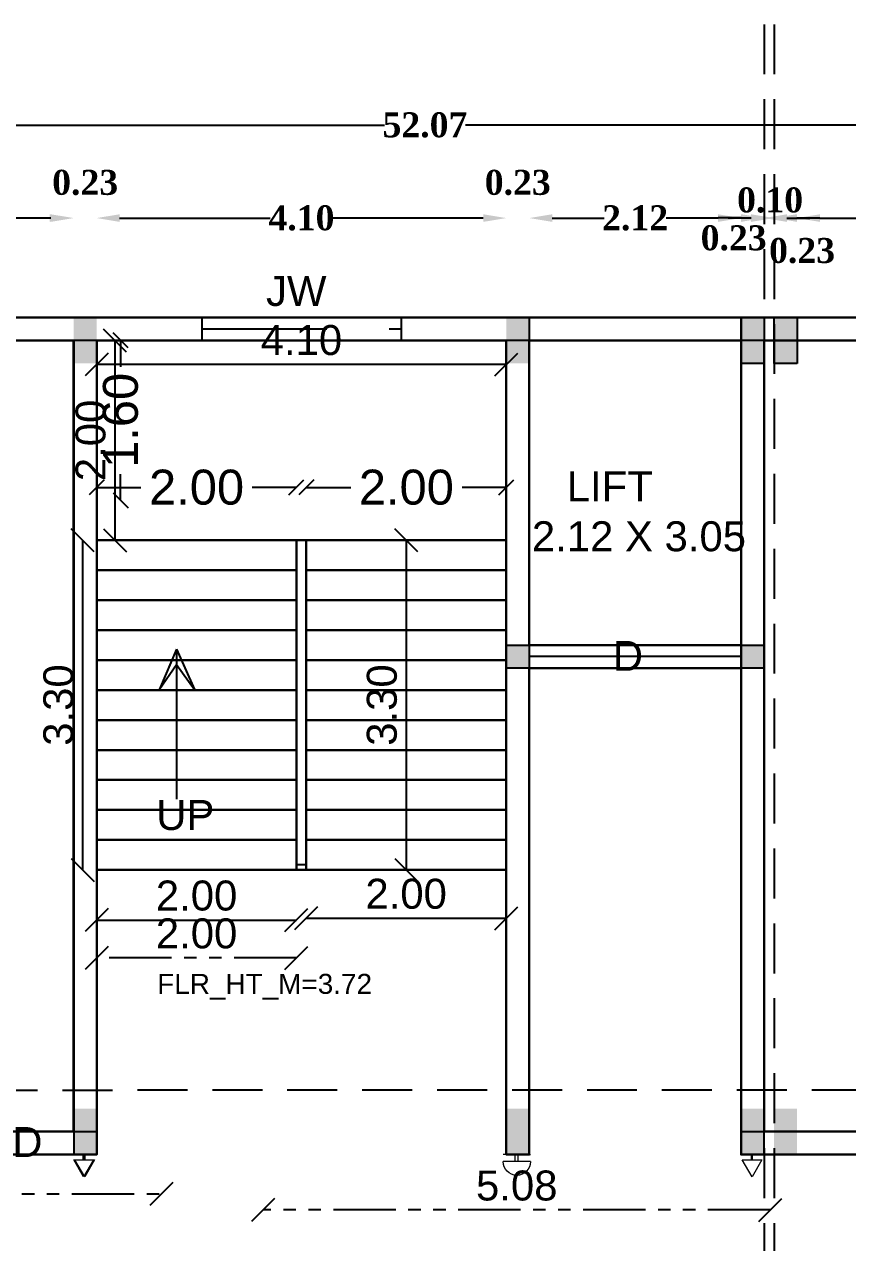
# Model space of a CAD drawing. Header units: metres. Extents: x 0 to 298, y 0 to 162.
# Drawn here: x 195.37 to 203.61, y 21.2 to 33.39 of the extents above; entities that cross this region are included whole.
import ezdxf

# ---------------------------------------------------------------- set-up
doc = ezdxf.new("R2010")
doc.units = ezdxf.units.M
doc.header["$MEASUREMENT"] = 0
doc.linetypes.add('DASHED', pattern=[0.75, 0.5, -0.25])
doc.linetypes.add('PHANTOM2', pattern=[1.25, 0.625, -0.125, 0.125, -0.125, 0.125, -0.125])
for name, color, linetype, lineweight in [('BLK_1_FLR_2_BLT_UP_AREA', 4, 'Continuous', 30), ('BLK_1_FLR_2_EXIT_WIDTH_STAIR', 4, 'Continuous', 30), ('BLK_1_FLR_2_LIFT_1', 4, 'Continuous', 30), ('BLK_1_FLR_2_REGULAR_ROOM_2', 4, 'Continuous', 30), ('BLK_1_FLR_2_REGULAR_ROOM_3', 4, 'Continuous', 30), ('BLK_1_FLR_2_STAIR_1', 4, 'Continuous', 30), ('BLK_1_FLR_2_STAIR_1_FLIGHT_1', 4, 'Continuous', 30), ('BLK_1_FLR_2_STAIR_1_FLIGHT_2', 4, 'Continuous', 30), ('BLK_1_FLR_2_STAIR_1_LANDING_1', 4, 'Continuous', 30), ('BLK_1_LVL_2_BLDG_FOOT_PRINT', 4, 'Continuous', 30)]:
    doc.layers.add(name, color=color, linetype=linetype, lineweight=lineweight)
doc.layers.add('BLK_1_FLR_2_CARPET_AREA', color=10, linetype='Continuous')
doc.layers.add('DIST_EXIT', color=7, linetype='Continuous')
doc.styles.add('arial', font='arial.ttf')
doc.styles.get("Standard").update_dxf_attribs({"font": 'arial.ttf', "height": 0.35})
doc.styles.add('working', font='timesbd.ttf', dxfattribs={"height": 0.25})
doc.dimstyles.new('CIVIL Mt.', dxfattribs={"dimscale": 0, "dimtxt": 0.23, "dimasz": 0.15, "dimexe": 0.18, "dimexo": 0.0625, "dimgap": 0.1, "dimtad": 0, "dimzin": 0, "dimdsep": 46, "dimtxsty": 'Standard', "dimblk": 'OBLIQUE', "dimcen": 0.09, "dimse1": 1, "dimse2": 1, "dimclrd": 253, "dimclrt": 4, "dimadec": 0, "dimazin": 0, "dimtfac": 1, "dimtofl": 0, "dimtmove": 1, "dimatfit": 1, "dimfxl": 0, "dimfrac": 2, "dimtolj": 1, "dimtzin": 0, "dimarcsym": 0})
doc.dimstyles.new('new model', dxfattribs={"dimtxt": 0.25, "dimasz": 0.23, "dimexe": 0.1, "dimexo": 0.1, "dimgap": 0, "dimtad": 0, "dimtoh": 1, "dimzin": 1, "dimdsep": 46, "dimtxsty": 'working', "dimcen": 0.09, "dimse1": 1, "dimse2": 1, "dimclrd": 8, "dimclre": 8, "dimclrt": 3, "dimadec": 1, "dimazin": 0, "dimtfac": 1, "dimtofl": 0, "dimtmove": 0, "dimatfit": 3, "dimfxl": 0, "dimtolj": 1, "dimtzin": 0, "dimlwd": -1, "dimlwe": -1, "dimarcsym": 0})
doc.dimstyles.new('OPEN SPACE', dxfattribs={"dimtxt": 0.3, "dimasz": 0.23, "dimexe": 0.1875, "dimexo": 0.0625, "dimgap": 0.09, "dimtad": 3, "dimzin": 0, "dimdsep": 46, "dimtxsty": 'arial', "dimblk": 'OBLIQUE', "dimcen": 0.09, "dimse1": 1, "dimse2": 1, "dimclrd": 6, "dimclre": 6, "dimclrt": 7, "dimadec": 0, "dimazin": 0, "dimtfac": 0.5, "dimtix": 1, "dimtmove": 0, "dimatfit": 3, "dimfxl": 0, "dimtolj": 1, "dimtzin": 0, "dimarcsym": 0})

# ---------------------------------------------------------------- blocks, each defined once
blk = doc.blocks.new('FR')
at = {"color": 6, "lineweight": 20}
for p, q in [((780.283, 324.837), (780.148, 324.837)), ((780.283, 324.76), (780.283, 324.837)), ((780.297, 324.76), (780.297, 324.837)), ((780.297, 324.837), (780.432, 324.837))]:
    blk.add_line(p, q, dxfattribs=at)
blk.add_lwpolyline([(780.29, 324.515), (780.432, 324.76), (780.148, 324.76)], close=True, dxfattribs=at)
blk = doc.blocks.new('*D190')
at = {"color": 8}
for p, q in [((188.758, 31.452), (191.879, 31.452)), ((195.618, 31.452), (192.496, 31.452))]:
    blk.add_line(p, q, dxfattribs=at)
at = {"color": 8, "lineweight": 35}
for points in [[(188.758, 31.49), (188.758, 31.414), (188.528, 31.452)], [(195.618, 31.49), (195.618, 31.414), (195.848, 31.452)]]:
    blk.add_solid(points, dxfattribs=at)
at = {"layer": 'Defpoints', "color": 0, "lineweight": 35}
for p in [(195.848, 31.452), (188.528, 30.457), (195.848, 30.227)]:
    blk.add_point(p, dxfattribs=at)
at = {"color": 3, "insert": (192.188, 31.452), "char_height": 0.25, "attachment_point": 5, "style": 'working'}
blk.add_mtext('\\A1;7.32', dxfattribs=at)
blk = doc.blocks.new('*D191')
at = {"color": 8}
for p, q in [((202.309, 31.452), (202.079, 31.452)), ((202.999, 31.452), (203.229, 31.452))]:
    blk.add_line(p, q, dxfattribs=at)
at = {"color": 8, "lineweight": 35}
for points in [[(202.309, 31.49), (202.309, 31.414), (202.539, 31.452)], [(202.999, 31.49), (202.999, 31.414), (202.769, 31.452)]]:
    blk.add_solid(points, dxfattribs=at)
at = {"layer": 'Defpoints', "color": 0, "lineweight": 35}
for p in [(202.769, 31.452), (202.769, 30.457), (202.539, 30.227)]:
    blk.add_point(p, dxfattribs=at)
at = {"color": 3, "insert": (202.465, 31.252), "char_height": 0.25, "attachment_point": 5, "style": 'working'}
blk.add_mtext('\\A1;0.23', dxfattribs=at)
blk = doc.blocks.new('*D192')
at = {"color": 8}
for p, q in [((203.329, 31.452), (206.286, 31.452)), ((209.859, 31.452), (206.903, 31.452))]:
    blk.add_line(p, q, dxfattribs=at)
at = {"color": 8, "lineweight": 35}
for points in [[(203.329, 31.49), (203.329, 31.414), (203.099, 31.452)], [(209.859, 31.49), (209.859, 31.414), (210.089, 31.452)]]:
    blk.add_solid(points, dxfattribs=at)
at = {"layer": 'Defpoints', "color": 0, "lineweight": 35}
for p in [(210.089, 31.452), (203.099, 30.457), (210.089, 30.227)]:
    blk.add_point(p, dxfattribs=at)
at = {"color": 3, "insert": (206.594, 31.452), "char_height": 0.25, "attachment_point": 5, "style": 'working'}
blk.add_mtext('\\A1;7.32', dxfattribs=at)
blk = doc.blocks.new('*D193')
at = {"color": 8}
for p, q in [((202.639, 31.452), (202.409, 31.452)), ((203.329, 31.452), (203.559, 31.452))]:
    blk.add_line(p, q, dxfattribs=at)
at = {"color": 8, "lineweight": 35}
for points in [[(202.639, 31.49), (202.639, 31.414), (202.869, 31.452)], [(203.329, 31.49), (203.329, 31.414), (203.099, 31.452)]]:
    blk.add_solid(points, dxfattribs=at)
at = {"layer": 'Defpoints', "color": 0, "lineweight": 35}
for p in [(203.099, 31.452), (203.099, 30.457), (202.869, 30.227)]:
    blk.add_point(p, dxfattribs=at)
at = {"color": 3, "insert": (203.15, 31.125), "char_height": 0.25, "attachment_point": 5, "style": 'working'}
blk.add_mtext('\\A1;0.23', dxfattribs=at)
blk = doc.blocks.new('FIR ALARAM')
at = {"color": 6, "lineweight": 20}
for p, q in [((780.29, 324.308), (780.117, 324.308)), ((780.29, 324.208), (780.29, 324.308)), ((780.331, 324.208), (780.331, 324.308)), ((780.331, 324.308), (780.504, 324.308)), ((780.117, 324.208), (780.504, 324.208))]:
    blk.add_line(p, q, dxfattribs=at)
blk.add_arc((780.31, 324.208), 0.194, 180, 0, dxfattribs=at)
blk = doc.blocks.new('*D194')
at = {"color": 8}
for p, q in [((199.959, 31.452), (199.729, 31.452)), ((200.649, 31.452), (200.879, 31.452))]:
    blk.add_line(p, q, dxfattribs=at)
at = {"color": 8, "lineweight": 35}
for points in [[(199.959, 31.49), (199.959, 31.414), (200.189, 31.452)], [(200.649, 31.49), (200.649, 31.414), (200.419, 31.452)]]:
    blk.add_solid(points, dxfattribs=at)
at = {"layer": 'Defpoints', "color": 0, "lineweight": 35}
for p in [(200.419, 31.452), (200.189, 30.457), (200.419, 30.457)]:
    blk.add_point(p, dxfattribs=at)
at = {"color": 3, "insert": (200.304, 31.807), "char_height": 0.25, "attachment_point": 5, "style": 'working'}
blk.add_mtext('\\A1;0.23', dxfattribs=at)
blk = doc.blocks.new('*D299')
at = {"color": 8}
for p, q in [((200.649, 31.452), (201.169, 31.452)), ((202.309, 31.452), (201.79, 31.452))]:
    blk.add_line(p, q, dxfattribs=at)
at = {"color": 8, "lineweight": 35}
for points in [[(200.649, 31.49), (200.649, 31.414), (200.419, 31.452)], [(202.309, 31.49), (202.309, 31.414), (202.539, 31.452)]]:
    blk.add_solid(points, dxfattribs=at)
at = {"layer": 'Defpoints', "color": 0, "lineweight": 35}
for p in [(202.539, 31.452), (200.419, 30.457), (202.539, 30.457)]:
    blk.add_point(p, dxfattribs=at)
at = {"color": 3, "insert": (201.479, 31.452), "char_height": 0.25, "attachment_point": 5, "style": 'working'}
blk.add_mtext('\\A1;2.12', dxfattribs=at)
blk = doc.blocks.new('*D307')
at = {"color": 8}
for p, q in [((173.571, 32.383), (198.969, 32.383)), ((225.178, 32.383), (199.78, 32.383))]:
    blk.add_line(p, q, dxfattribs=at)
at = {"color": 8, "lineweight": 35}
for points in [[(173.571, 32.421), (173.571, 32.344), (173.341, 32.383)], [(225.178, 32.421), (225.178, 32.344), (225.408, 32.383)]]:
    blk.add_solid(points, dxfattribs=at)
at = {"layer": 'Defpoints', "color": 0, "lineweight": 35}
for p in [(173.341, 32.383), (173.341, 30.457), (225.408, 30.457)]:
    blk.add_point(p, dxfattribs=at)
at = {"color": 3, "insert": (199.375, 32.383), "char_height": 0.25, "attachment_point": 5, "style": 'working'}
blk.add_mtext('\\A1;52.07', dxfattribs=at)
blk = doc.blocks.new('*D308')
at = {"color": 8}
for p, q in [((202.539, 31.453), (202.309, 31.453)), ((203.099, 31.453), (203.329, 31.453))]:
    blk.add_line(p, q, dxfattribs=at)
at = {"color": 8, "lineweight": 35}
for points in [[(202.539, 31.491), (202.539, 31.414), (202.769, 31.453)], [(203.099, 31.491), (203.099, 31.414), (202.869, 31.453)]]:
    blk.add_solid(points, dxfattribs=at)
at = {"layer": 'Defpoints', "color": 0, "lineweight": 35}
for p in [(202.869, 31.453), (202.769, 30.457), (202.869, 30.457)]:
    blk.add_point(p, dxfattribs=at)
at = {"color": 3, "insert": (202.83, 31.631), "char_height": 0.25, "attachment_point": 5, "style": 'working'}
blk.add_mtext('\\A1;0.10', dxfattribs=at)
blk = doc.blocks.new('_Oblique')
at = {"color": 0, "linetype": 'ByBlock', "lineweight": -2}
blk.add_line((-0.5, -0.5), (0.5, 0.5), dxfattribs=at)
blk = doc.blocks.new('*D202')
at = {"color": 253, "lineweight": -2, "ltscale": 0.25}
for p, q in [((196.329, 30.227), (196.329, 29.964)), ((196.329, 28.627), (196.329, 28.889))]:
    blk.add_line(p, q, dxfattribs=at)
at = {"layer": 'Defpoints', "color": 0, "lineweight": 35, "ltscale": 0.25}
for p in [(196.329, 30.227), (196.398, 30.227), (196.398, 28.627)]:
    blk.add_point(p, dxfattribs=at)
at = {"color": 253, "lineweight": -2, "ltscale": 0.25, "xscale": 0.15, "yscale": 0.15, "zscale": 0.15}
for p, rotation in [((196.329, 30.227), 90), ((196.329, 28.627), 270)]:
    blk.add_blockref('_Oblique', p, dxfattribs=dict(at, rotation=rotation))
at = {"color": 4, "ltscale": 0.25, "insert": (196.329, 29.427), "char_height": 0.35, "attachment_point": 5, "rotation": 90}
blk.add_mtext('\\A1;1.60', dxfattribs=at)
blk = doc.blocks.new('*D203')
at = {"color": 253, "lineweight": -2, "ltscale": 0.25}
for p, q in [((198.189, 28.756), (198.632, 28.756)), ((200.189, 28.756), (199.746, 28.756))]:
    blk.add_line(p, q, dxfattribs=at)
at = {"layer": 'Defpoints', "color": 0, "lineweight": 35, "ltscale": 0.25}
for p in [(200.189, 28.756), (198.189, 28.627), (200.189, 28.627)]:
    blk.add_point(p, dxfattribs=at)
at = {"color": 253, "lineweight": -2, "ltscale": 0.25, "xscale": 0.15, "yscale": 0.15, "zscale": 0.15, "rotation": 180}
blk.add_blockref('_Oblique', (198.189, 28.756), dxfattribs=at)
at = {"color": 253, "lineweight": -2, "ltscale": 0.25, "xscale": 0.15, "yscale": 0.15, "zscale": 0.15}
blk.add_blockref('_Oblique', (200.189, 28.756), dxfattribs=at)
at = {"color": 4, "ltscale": 0.25, "insert": (199.189, 28.756), "char_height": 0.35, "attachment_point": 5}
blk.add_mtext('\\A1;2.00', dxfattribs=at)
blk = doc.blocks.new('*D204')
at = {"color": 253, "lineweight": -2, "ltscale": 0.25}
for p, q in [((196.089, 28.756), (196.532, 28.756)), ((198.089, 28.756), (197.646, 28.756))]:
    blk.add_line(p, q, dxfattribs=at)
at = {"layer": 'Defpoints', "color": 0, "lineweight": 35, "ltscale": 0.25}
for p in [(196.089, 28.756), (196.089, 28.627), (198.089, 28.627)]:
    blk.add_point(p, dxfattribs=at)
at = {"color": 253, "lineweight": -2, "ltscale": 0.25, "xscale": 0.15, "yscale": 0.15, "zscale": 0.15, "rotation": 180}
blk.add_blockref('_Oblique', (196.089, 28.756), dxfattribs=at)
at = {"color": 253, "lineweight": -2, "ltscale": 0.25, "xscale": 0.15, "yscale": 0.15, "zscale": 0.15}
blk.add_blockref('_Oblique', (198.089, 28.756), dxfattribs=at)
at = {"color": 4, "ltscale": 0.25, "insert": (197.089, 28.756), "char_height": 0.35, "attachment_point": 5}
blk.add_mtext('\\A1;2.00', dxfattribs=at)
blk = doc.blocks.new('*D205')
at = {"color": 8}
for p, q in [((196.319, 31.452), (197.827, 31.452)), ((199.959, 31.452), (198.452, 31.452))]:
    blk.add_line(p, q, dxfattribs=at)
at = {"color": 8, "lineweight": 35}
for points in [[(196.319, 31.49), (196.319, 31.414), (196.089, 31.452)], [(199.959, 31.49), (199.959, 31.414), (200.189, 31.452)]]:
    blk.add_solid(points, dxfattribs=at)
at = {"layer": 'Defpoints', "color": 0, "lineweight": 35}
for p in [(200.189, 31.452), (200.189, 30.457), (196.089, 30.227)]:
    blk.add_point(p, dxfattribs=at)
at = {"color": 3, "insert": (198.139, 31.452), "char_height": 0.25, "attachment_point": 5, "style": 'working'}
blk.add_mtext('\\A1;4.10', dxfattribs=at)
blk = doc.blocks.new('*D206')
at = {"color": 8}
for p, q in [((195.629, 31.452), (195.399, 31.452)), ((196.319, 31.452), (196.549, 31.452))]:
    blk.add_line(p, q, dxfattribs=at)
at = {"color": 8, "lineweight": 35}
for points in [[(195.629, 31.49), (195.629, 31.414), (195.859, 31.452)], [(196.319, 31.49), (196.319, 31.414), (196.089, 31.452)]]:
    blk.add_solid(points, dxfattribs=at)
at = {"layer": 'Defpoints', "color": 0, "lineweight": 35}
for p in [(196.089, 31.452), (195.859, 30.457), (196.089, 30.457)]:
    blk.add_point(p, dxfattribs=at)
at = {"color": 3, "insert": (195.974, 31.807), "char_height": 0.25, "attachment_point": 5, "style": 'working'}
blk.add_mtext('\\A1;0.23', dxfattribs=at)
blk = doc.blocks.new('*D340')
at = {"layer": 'Defpoints', "color": 0, "lineweight": 35}
for p in [(196.739, 21.684), (188.34, 21.58), (196.739, 21.58)]:
    blk.add_point(p, dxfattribs=at)
at = {"layer": 'DIST_EXIT', "color": 7, "linetype": 'PHANTOM2', "lineweight": -2}
blk.add_line((188.34, 21.684), (196.739, 21.684), dxfattribs=at)
at = {"layer": 'DIST_EXIT', "color": 7, "lineweight": -2, "xscale": 0.23, "yscale": 0.23, "zscale": 0.23, "rotation": 180}
blk.add_blockref('_Oblique', (188.34, 21.684), dxfattribs=at)
at = {"layer": 'DIST_EXIT', "color": 7, "lineweight": -2, "xscale": 0.23, "yscale": 0.23, "zscale": 0.23}
blk.add_blockref('_Oblique', (196.739, 21.684), dxfattribs=at)
at = {"layer": 'DIST_EXIT', "color": 7, "lineweight": 30, "insert": (192.539, 21.927), "char_height": 0.3, "attachment_point": 5, "style": 'arial'}
blk.add_mtext('\\A1;8.40', dxfattribs=at)
blk = doc.blocks.new('*D343')
at = {"layer": 'Defpoints', "color": 0, "lineweight": 35}
for p in [(197.755, 21.648), (202.833, 21.648), (197.755, 21.522)]:
    blk.add_point(p, dxfattribs=at)
at = {"layer": 'DIST_EXIT', "color": 7, "linetype": 'PHANTOM2', "lineweight": -2}
blk.add_line((202.833, 21.522), (197.755, 21.522), dxfattribs=at)
at = {"layer": 'DIST_EXIT', "color": 7, "lineweight": -2, "xscale": 0.23, "yscale": 0.23, "zscale": 0.23, "rotation": 180}
blk.add_blockref('_Oblique', (197.755, 21.522), dxfattribs=at)
at = {"layer": 'DIST_EXIT', "color": 7, "lineweight": -2, "xscale": 0.23, "yscale": 0.23, "zscale": 0.23}
blk.add_blockref('_Oblique', (202.833, 21.522), dxfattribs=at)
at = {"layer": 'DIST_EXIT', "color": 7, "lineweight": 30, "insert": (200.294, 21.765), "char_height": 0.3, "attachment_point": 5, "style": 'arial'}
blk.add_mtext('\\A1;5.08', dxfattribs=at)
blk = doc.blocks.new('*D360')
at = {"layer": 'BLK_1_FLR_2_STAIR_1_LANDING_1', "color": 1, "lineweight": -2}
blk.add_line((200.189, 29.986), (196.089, 29.986), dxfattribs=at)
at = {"layer": 'Defpoints', "color": 0, "lineweight": 35}
for p in [(196.089, 30.227), (200.189, 30.227), (196.089, 29.986)]:
    blk.add_point(p, dxfattribs=at)
at = {"layer": 'BLK_1_FLR_2_STAIR_1_LANDING_1', "color": 1, "lineweight": -2, "xscale": 0.23, "yscale": 0.23, "zscale": 0.23, "rotation": 180}
blk.add_blockref('_Oblique', (196.089, 29.986), dxfattribs=at)
at = {"layer": 'BLK_1_FLR_2_STAIR_1_LANDING_1', "color": 1, "lineweight": -2, "xscale": 0.23, "yscale": 0.23, "zscale": 0.23}
blk.add_blockref('_Oblique', (200.189, 29.986), dxfattribs=at)
at = {"layer": 'BLK_1_FLR_2_STAIR_1_LANDING_1', "color": 1, "insert": (198.139, 30.229), "char_height": 0.3, "attachment_point": 5, "style": 'arial'}
blk.add_mtext('\\A1;4.10', dxfattribs=at)
blk = doc.blocks.new('*D451')
at = {"layer": 'BLK_1_FLR_2_STAIR_1_LANDING_1', "color": 2, "lineweight": -2}
blk.add_line((196.272, 30.226), (196.272, 28.227), dxfattribs=at)
at = {"layer": 'Defpoints', "color": 0, "lineweight": 35}
for p in [(196.089, 30.226), (196.089, 28.227), (196.272, 28.227)]:
    blk.add_point(p, dxfattribs=at)
at = {"layer": 'BLK_1_FLR_2_STAIR_1_LANDING_1', "color": 2, "lineweight": -2, "xscale": 0.23, "yscale": 0.23, "zscale": 0.23}
for p, rotation in [((196.272, 30.226), 90), ((196.272, 28.227), 270)]:
    blk.add_blockref('_Oblique', p, dxfattribs=dict(at, rotation=rotation))
at = {"layer": 'BLK_1_FLR_2_STAIR_1_LANDING_1', "color": 2, "insert": (196.029, 29.226), "char_height": 0.3, "attachment_point": 5, "rotation": 90, "style": 'arial'}
blk.add_mtext('\\A1;2.00', dxfattribs=at)
blk = doc.blocks.new('*D452')
at = {"layer": 'BLK_1_FLR_2_STAIR_1_FLIGHT_1', "color": 1, "lineweight": -2}
blk.add_line((195.95, 24.927), (195.95, 28.227), dxfattribs=at)
at = {"layer": 'Defpoints', "color": 0, "lineweight": 35}
for p in [(195.95, 28.227), (196.089, 28.227), (196.089, 24.927)]:
    blk.add_point(p, dxfattribs=at)
at = {"layer": 'BLK_1_FLR_2_STAIR_1_FLIGHT_1', "color": 1, "lineweight": -2, "xscale": 0.23, "yscale": 0.23, "zscale": 0.23}
for p, rotation in [((195.95, 28.227), 90), ((195.95, 24.927), 270)]:
    blk.add_blockref('_Oblique', p, dxfattribs=dict(at, rotation=rotation))
at = {"layer": 'BLK_1_FLR_2_STAIR_1_FLIGHT_1', "color": 1, "insert": (195.707, 26.577), "char_height": 0.3, "attachment_point": 5, "rotation": 90, "style": 'arial'}
blk.add_mtext('\\A1;3.30', dxfattribs=at)
blk = doc.blocks.new('*D361')
at = {"layer": 'BLK_1_FLR_2_STAIR_1_FLIGHT_1', "color": 2, "lineweight": -2}
blk.add_line((196.089, 24.425), (198.089, 24.425), dxfattribs=at)
at = {"layer": 'Defpoints', "color": 0, "lineweight": 35}
for p in [(196.089, 24.693), (198.089, 24.693), (198.089, 24.425)]:
    blk.add_point(p, dxfattribs=at)
at = {"layer": 'BLK_1_FLR_2_STAIR_1_FLIGHT_1', "color": 2, "lineweight": -2, "xscale": 0.23, "yscale": 0.23, "zscale": 0.23, "rotation": 180}
blk.add_blockref('_Oblique', (196.089, 24.425), dxfattribs=at)
at = {"layer": 'BLK_1_FLR_2_STAIR_1_FLIGHT_1', "color": 2, "lineweight": -2, "xscale": 0.23, "yscale": 0.23, "zscale": 0.23}
blk.add_blockref('_Oblique', (198.089, 24.425), dxfattribs=at)
at = {"layer": 'BLK_1_FLR_2_STAIR_1_FLIGHT_1', "color": 2, "insert": (197.089, 24.668), "char_height": 0.3, "attachment_point": 5, "style": 'arial'}
blk.add_mtext('\\A1;2.00', dxfattribs=at)
blk = doc.blocks.new('*D362')
at = {"layer": 'BLK_1_FLR_2_STAIR_1_FLIGHT_2', "color": 2, "lineweight": -2}
blk.add_line((198.184, 24.443), (200.189, 24.443), dxfattribs=at)
at = {"layer": 'Defpoints', "color": 0, "lineweight": 35}
for p in [(198.184, 24.693), (200.189, 24.693), (200.189, 24.443)]:
    blk.add_point(p, dxfattribs=at)
at = {"layer": 'BLK_1_FLR_2_STAIR_1_FLIGHT_2', "color": 2, "lineweight": -2, "xscale": 0.23, "yscale": 0.23, "zscale": 0.23, "rotation": 180}
blk.add_blockref('_Oblique', (198.184, 24.443), dxfattribs=at)
at = {"layer": 'BLK_1_FLR_2_STAIR_1_FLIGHT_2', "color": 2, "lineweight": -2, "xscale": 0.23, "yscale": 0.23, "zscale": 0.23}
blk.add_blockref('_Oblique', (200.189, 24.443), dxfattribs=at)
at = {"layer": 'BLK_1_FLR_2_STAIR_1_FLIGHT_2', "color": 2, "insert": (199.187, 24.686), "char_height": 0.3, "attachment_point": 5, "style": 'arial'}
blk.add_mtext('\\A1;2.00', dxfattribs=at)
blk = doc.blocks.new('*D363')
at = {"layer": 'BLK_1_FLR_2_EXIT_WIDTH_STAIR', "color": 1, "linetype": 'PHANTOM2', "lineweight": -2}
blk.add_line((198.089, 24.046), (196.089, 24.046), dxfattribs=at)
at = {"layer": 'Defpoints', "color": 0, "lineweight": 35}
for p in [(196.089, 24.693), (198.089, 24.693), (196.089, 24.046)]:
    blk.add_point(p, dxfattribs=at)
at = {"layer": 'BLK_1_FLR_2_EXIT_WIDTH_STAIR', "color": 1, "lineweight": -2, "xscale": 0.23, "yscale": 0.23, "zscale": 0.23, "rotation": 180}
blk.add_blockref('_Oblique', (196.089, 24.046), dxfattribs=at)
at = {"layer": 'BLK_1_FLR_2_EXIT_WIDTH_STAIR', "color": 1, "lineweight": -2, "xscale": 0.23, "yscale": 0.23, "zscale": 0.23}
blk.add_blockref('_Oblique', (198.089, 24.046), dxfattribs=at)
at = {"layer": 'BLK_1_FLR_2_EXIT_WIDTH_STAIR', "color": 1, "lineweight": 30, "insert": (197.089, 24.289), "char_height": 0.3, "attachment_point": 5, "style": 'arial'}
blk.add_mtext('\\A1;2.00', dxfattribs=at)
blk = doc.blocks.new('*D359')
at = {"layer": 'BLK_1_FLR_2_STAIR_1_FLIGHT_2', "color": 1, "lineweight": -2}
blk.add_line((199.189, 24.927), (199.189, 28.227), dxfattribs=at)
at = {"layer": 'Defpoints', "color": 0, "lineweight": 35}
for p in [(199.189, 28.227), (199.328, 28.227), (199.328, 24.927)]:
    blk.add_point(p, dxfattribs=at)
at = {"layer": 'BLK_1_FLR_2_STAIR_1_FLIGHT_2', "color": 1, "lineweight": -2, "xscale": 0.23, "yscale": 0.23, "zscale": 0.23}
for p, rotation in [((199.189, 28.227), 90), ((199.189, 24.927), 270)]:
    blk.add_blockref('_Oblique', p, dxfattribs=dict(at, rotation=rotation))
at = {"layer": 'BLK_1_FLR_2_STAIR_1_FLIGHT_2', "color": 1, "insert": (198.945, 26.577), "char_height": 0.3, "attachment_point": 5, "rotation": 90, "style": 'arial'}
blk.add_mtext('\\A1;3.30', dxfattribs=at)

msp = doc.modelspace()

# ---------------------------------------------------------------- hatches: boundary and pattern name
at = {"ltscale": 0.25}
for points in [[(196.08938, 30.45661), (195.85938, 30.45661), (195.85938, 30.22661), (195.85938, 29.99661), (196.08938, 29.99661)], [(200.41938, 30.45661), (200.18938, 30.45661), (200.18938, 30.22661), (200.18938, 29.99661), (200.41938, 29.99661)], [(202.76938, 30.45661), (202.53938, 30.45661), (202.53938, 30.22661), (202.53938, 29.99661), (202.76938, 29.99661)], [(203.09938, 30.45661), (202.86938, 30.45661), (202.86938, 30.22661), (202.86938, 29.99661), (203.09938, 29.99661)], [(196.08938, 22.53661), (195.85938, 22.53661), (195.85938, 22.30661), (195.85938, 22.07661), (196.08938, 22.07661)], [(200.41938, 22.53661), (200.18938, 22.53661), (200.18938, 22.30661), (200.18938, 22.07661), (200.41938, 22.07661)], [(202.76938, 22.53661), (202.53938, 22.53661), (202.53938, 22.30661), (202.53938, 22.07661), (202.76938, 22.07661)], [(203.09938, 22.53661), (202.86938, 22.53661), (202.86938, 22.30661), (202.86938, 22.07661), (203.09938, 22.07661)]]:
    msp.add_hatch(color=256, dxfattribs=at).paths.add_polyline_path(points)
h = msp.add_hatch(color=256)
h.dxf.hatch_style = 1
h.paths.add_polyline_path([(200.41938, 26.94661), (200.18938, 26.94661), (200.18938, 27.17661), (200.41938, 27.17661)])
h.paths.add_polyline_path([(202.76938, 26.94661), (202.53938, 26.94661), (202.53938, 27.17661), (202.76938, 27.17661)])

# ---------------------------------------------------------------- linework, layer by layer
at = {"linetype": 'DASHED'}
for p, q in [((202.76938, 33.39112), (202.76938, 15.76953)), ((202.86938, 33.39112), (202.86938, 15.76953)), ((228.49734, 22.72235), (170.97384, 22.71799))]:
    msp.add_line(p, q, dxfattribs=at)
for p, q in [((225.40774, 30.45661), (173.34144, 30.45661)), ((202.76938, 22.07661), (202.76938, 30.22661)), ((202.53938, 27.06161), (200.41938, 27.06161))]:
    msp.add_line(p, q)
at = {"ltscale": 0.25}
for p, q in [((199.14189, 30.22661), (199.14189, 30.45661)), ((200.41938, 30.45661), (200.41938, 22.07661)), ((202.53938, 30.45661), (202.53938, 22.07661)), ((202.53938, 30.45661), (202.76938, 30.45661)), ((202.86938, 30.45661), (203.09938, 30.45661)), ((225.40774, 30.22661), (180.43774, 30.22661)), ((195.85938, 30.22661), (195.85938, 22.07661)), ((196.08938, 30.22661), (196.08938, 22.07661)), ((200.18938, 30.22661), (200.18938, 22.07661)), ((196.08938, 28.22661), (200.18938, 28.22661)), ((196.08938, 28.22661), (200.18938, 28.22661)), ((198.08938, 28.22661), (198.08938, 25.47661)), ((198.18442, 28.22661), (198.18442, 25.47661)), ((198.08938, 27.92661), (196.08938, 27.92661)), ((200.18938, 27.92661), (198.18938, 27.92661)), ((198.08938, 27.62661), (196.08938, 27.62661)), ((200.18938, 27.62661), (198.18938, 27.62661)), ((198.08938, 27.32661), (196.08938, 27.32661)), ((200.18938, 27.32661), (198.18938, 27.32661)), ((196.88938, 27.13513), (196.71939, 26.7366)), ((196.88938, 27.13513), (196.88938, 25.635)), ((196.88938, 27.13513), (197.06805, 26.73318)), ((200.41938, 27.17661), (202.53938, 27.17661)), ((198.08938, 27.02661), (196.08938, 27.02661)), ((196.71939, 26.7366), (196.88938, 26.98252)), ((196.88938, 26.98252), (197.06805, 26.73318)), ((200.18938, 27.02661), (198.18938, 27.02661)), ((200.41938, 26.94661), (202.53938, 26.94661)), ((198.08938, 26.72661), (196.08938, 26.72661)), ((200.18938, 26.72661), (198.18938, 26.72661)), ((198.08938, 26.42661), (196.08938, 26.42661)), ((200.18938, 26.42661), (198.18938, 26.42661)), ((198.08938, 26.12661), (196.08938, 26.12661)), ((200.18938, 26.12661), (198.18938, 26.12661)), ((198.08938, 25.82661), (196.08938, 25.82661)), ((200.18938, 25.82661), (198.18938, 25.82661)), ((198.08938, 25.52661), (196.08938, 25.52661)), ((200.18938, 25.52661), (198.18938, 25.52661)), ((198.08938, 25.22661), (196.08938, 25.22661)), ((200.18938, 25.22661), (198.18938, 25.22661)), ((198.08938, 24.92661), (196.08938, 24.92661)), ((200.18938, 24.92661), (198.18938, 24.92661)), ((195.84774, 22.30661), (196.08938, 22.30661)), ((202.53938, 22.30661), (202.76938, 22.30661)), ((202.86938, 22.30661), (203.09938, 22.30661)), ((195.84774, 22.07661), (196.08938, 22.07661)), ((200.18938, 22.07661), (200.41938, 22.07661)), ((202.53938, 22.07661), (203.09938, 22.07661))]:
    msp.add_line(p, q, dxfattribs=at)
at = {"linetype": 'DASHED', "ltscale": 2.5}
msp.add_line((197.14189, 30.34161), (199.14189, 30.34161), dxfattribs=at)
for points in [[(173.34144, 30.45661), (225.40774, 30.45661), (225.40866, 15.30692), (216.50818, 15.30692), (216.50818, 19.63661), (210.53938, 19.63661), (188.05566, 19.63661), (183.55774, 19.63661), (183.55774, 15.30661), (183.55774, 11.72161), (173.34144, 11.72161)], [(197.14189, 30.22661), (199.14189, 30.22661), (199.14189, 30.45661), (197.14189, 30.45661)], [(202.76938, 29.99661), (202.53938, 29.99661), (202.53938, 30.45661), (202.76938, 30.45661)], [(203.09938, 29.99661), (202.86938, 29.99661), (202.86938, 30.45661), (203.09938, 30.45661)], [(198.18442, 24.97661), (198.08938, 24.97661), (198.08938, 28.22661), (198.18442, 28.22661)]]:
    msp.add_lwpolyline(points, close=True)
at = {"ltscale": 0.25}
for points in [[(200.41938, 26.94661), (200.18938, 26.94661), (200.18938, 27.17661), (200.41938, 27.17661)], [(202.76938, 26.94661), (202.53938, 26.94661), (202.53938, 27.17661), (202.76938, 27.17661)]]:
    msp.add_lwpolyline(points, close=True, dxfattribs=at)
at = {"layer": 'BLK_1_FLR_2_BLT_UP_AREA', "color": 26}
msp.add_lwpolyline([(173.34144, 11.72161), (183.55774, 11.72161), (183.55774, 19.63661), (216.50839, 19.63648), (216.50798, 15.30679), (225.4081, 15.30692), (225.40728, 30.45661), (173.34144, 30.45661)], close=True, dxfattribs=at)
at = {"layer": 'BLK_1_FLR_2_CARPET_AREA', "color": 15, "linetype": 'Continuous', "lineweight": 30}
msp.add_lwpolyline([(216.73817, 19.86684), (183.32772, 19.86661), (183.32772, 11.95161), (181.11772, 11.95161), (181.11772, 15.53661), (173.57198, 15.53661), (173.57198, 19.63661), (181.11772, 19.63661), (181.11772, 19.86661), (173.57142, 19.86599), (173.57142, 22.07661), (196.08937, 22.07661), (196.08958, 30.22661), (200.18937, 30.22661), (200.18937, 22.07661), (200.41937, 22.07661), (200.41938, 26.94661), (202.53938, 26.94661), (202.53937, 22.07661), (225.17772, 22.07661)], dxfattribs=at)
for points in [[(188.53772, 22.30661), (195.85772, 22.30661), (195.85772, 30.22661), (188.53772, 30.22661)], [(202.76937, 22.30661), (210.07772, 22.30661), (210.07772, 30.22661), (202.76937, 30.22661)]]:
    msp.add_lwpolyline(points, close=True, dxfattribs=at)
at = {"layer": 'BLK_1_FLR_2_LIFT_1', "color": 30}
msp.add_lwpolyline([(200.41938, 27.17661), (202.53938, 27.17661), (202.53938, 30.22661), (200.41938, 30.22661)], close=True, dxfattribs=at)
at = {"layer": 'BLK_1_FLR_2_REGULAR_ROOM_2', "color": 3, "lineweight": 30}
msp.add_lwpolyline([(202.76938, 22.30661), (210.07774, 22.30661), (210.07774, 30.22661), (202.76938, 30.22661)], close=True, dxfattribs=at)
at = {"layer": 'BLK_1_FLR_2_REGULAR_ROOM_3', "color": 3, "lineweight": 30}
msp.add_lwpolyline([(188.53774, 22.30661), (195.85774, 22.30661), (195.85774, 30.22661), (188.53774, 30.22661)], close=True, dxfattribs=at)
at = {"layer": 'BLK_1_FLR_2_STAIR_1', "color": 1, "linetype": 'Continuous'}
msp.add_lwpolyline([(196.08928, 30.22661), (196.08928, 24.92661), (200.18942, 24.92661), (200.18942, 30.22661)], close=True, dxfattribs=at)
at = {"layer": 'BLK_1_FLR_2_STAIR_1_FLIGHT_1', "color": 7}
for p, q in [((196.08928, 28.22661), (198.08928, 28.22661)), ((196.08928, 27.92661), (198.08928, 27.92661)), ((196.08914, 27.62661), (198.08914, 27.62661)), ((196.08914, 27.32661), (198.08914, 27.32661)), ((196.08928, 27.02661), (198.08928, 27.02661)), ((196.08914, 26.72661), (198.08914, 26.72661)), ((196.08914, 26.42661), (198.08914, 26.42661)), ((196.08942, 26.12661), (198.08942, 26.12661)), ((196.08928, 25.82661), (198.08928, 25.82661)), ((196.08928, 25.52661), (198.08928, 25.52661)), ((196.08928, 25.22661), (198.08928, 25.22661)), ((196.08928, 24.92661), (198.08928, 24.92661))]:
    msp.add_line(p, q, dxfattribs=at)
msp.add_lwpolyline([(198.08928, 24.92661), (198.08928, 28.22661), (196.08928, 28.22661), (196.08928, 24.92661)], close=True, dxfattribs=at)
at = {"layer": 'BLK_1_FLR_2_STAIR_1_FLIGHT_2', "color": 7}
for p, q in [((198.18442, 28.22661), (200.18942, 28.22661)), ((198.18442, 27.92661), (200.18942, 27.92661)), ((198.18428, 27.62661), (200.18928, 27.62661)), ((198.18442, 27.32661), (200.18942, 27.32661)), ((198.18442, 27.02661), (200.18942, 27.02661)), ((198.18428, 26.72661), (200.18928, 26.72661)), ((198.18428, 26.42661), (200.18928, 26.42661)), ((198.18456, 26.12661), (200.18956, 26.12661)), ((198.18442, 25.82661), (200.18942, 25.82661)), ((198.18442, 25.52661), (200.18942, 25.52661)), ((198.18442, 25.22661), (200.18942, 25.22661)), ((198.18442, 24.92661), (200.18942, 24.92661))]:
    msp.add_line(p, q, dxfattribs=at)
msp.add_lwpolyline([(198.18442, 24.92661), (198.18442, 28.22661), (200.18942, 28.22661), (200.18942, 24.92661)], close=True, dxfattribs=at)
at = {"layer": 'BLK_1_FLR_2_STAIR_1_LANDING_1', "color": 7}
msp.add_lwpolyline([(196.08928, 30.22661), (196.08928, 28.22661), (200.18928, 28.22661), (200.18928, 30.22661)], close=True, dxfattribs=at)
at = {"layer": 'BLK_1_LVL_2_BLDG_FOOT_PRINT', "color": 1}
msp.add_lwpolyline([(173.34144, 11.72161), (183.55774, 11.72161), (183.55774, 19.63661), (216.50834, 19.63668), (216.50803, 15.30699), (225.4082, 15.30692), (225.40728, 30.45661), (173.34144, 30.45661)], close=True, dxfattribs=at)

# ---------------------------------------------------------------- block references
for name, p, xscale, yscale, zscale in [('FR', (738.69461, -203.86646), -0.695557479657917, 0.695557479657917, 0.695557479657917), ('FR', (738.70626, -203.86646), -0.695557479657917, 0.695557479657917, 0.695557479657917), ('FIR ALARAM', (750.59005, -206.63416), -0.7052272580437317, 0.7052272580437317, 0.7052272580437317), ('FR', (745.38626, -203.86646), -0.695557479657917, 0.695557479657917, 0.695557479657917)]:
    msp.add_blockref(name, p, dxfattribs=dict(xscale=xscale, yscale=yscale, zscale=zscale))

# ---------------------------------------------------------------- texts
at = {"ltscale": 0.25, "char_height": 0.3, "attachment_point": 1}
for s, insert, width in [('\\A1;JW', (197.78427, 30.87235), 341.4821849), ('\\A1;   LIFT\\P2.12 X 3.05', (200.44542, 28.91676), 3.3576765), ('\\A1;D', (201.25556, 27.21956), 341.4821849), ('\\A1;UP', (196.6849, 25.62621), 341.4821849), ('\\A1;D', (195.24409, 22.35278), 341.4821849)]:
    msp.add_mtext(s, dxfattribs=dict(at, insert=insert, width=width))
at = {"layer": 'BLK_1_FLR_2_STAIR_1', "color": 1, "linetype": 'Continuous', "insert": (197.77028, 23.8859), "char_height": 0.2, "width": 2.4, "attachment_point": 2}
msp.add_mtext('FLR_HT_M=3.72', dxfattribs=at)

# ---------------------------------------------------------------- dimensions: what is measured, and where the dimension line sits
for base, p1, p2, override, picture, middle in [((173.34144, 32.38253), (225.40774, 30.45661), (173.34144, 30.45661), {"dimpost": '\\X'}, '*D307', (199.37459, 32.38253)), ((196.08938, 31.45214), (195.85938, 30.45661), (196.08938, 30.45661), {"dimpost": '\\X', "dimtmove": 2}, '*D206', (195.97438, 31.80738)), ((200.41938, 31.45214), (200.18938, 30.45661), (200.41938, 30.45661), {"dimpost": '\\X', "dimtmove": 2}, '*D194', (200.30438, 31.80738)), ((195.84774, 31.45214), (188.52774, 30.45661), (195.84774, 30.22661), {"dimpost": '\\X', "dimtmove": 2}, '*D190', (192.18774, 31.45214)), ((200.18938, 31.45214), (196.08938, 30.22661), (200.18938, 30.45661), {"dimpost": '\\X', "dimtmove": 2}, '*D205', (198.13938, 31.45214))]:
    dim = msp.add_linear_dim(base=base, p1=p1, p2=p2, dimstyle='new model', override=override)
    dim.commit()
    dim.dimension.update_dxf_attribs({"geometry": picture, "text_midpoint": middle})
for base, p1, p2, picture, middle in [((202.86938, 31.45258), (202.76938, 30.45661), (202.86938, 30.45661), '*D308', (202.82997, 31.63066)), ((202.76938, 31.45214), (202.53938, 30.22661), (202.76938, 30.45661), '*D191', (202.46473, 31.25171)), ((203.09938, 31.45214), (202.86938, 30.22661), (203.09938, 30.45661), '*D193', (203.14964, 31.12528))]:
    dim = msp.add_linear_dim(base=base, p1=p1, p2=p2, dimstyle='new model', override={"dimpost": '\\X', "dimtmove": 2})
    dim.commit()
    dim.dimension.update_dxf_attribs({"geometry": picture, "text_midpoint": middle, "dimtype": 160})
dim = msp.add_aligned_dim(p1=(200.41938, 30.45661), p2=(202.53938, 30.45661), distance=0.99553, dimstyle='new model', override={"dimpost": '\\X'})
dim.commit()
dim.dimension.update_dxf_attribs({"geometry": '*D299', "text_midpoint": (201.47938, 31.45214)})
dim = msp.add_linear_dim(base=(210.08938, 31.45214), p1=(203.09938, 30.45661), p2=(210.08938, 30.22661), text='7.32', dimstyle='new model', override={"dimpost": '\\X', "dimtmove": 2})
dim.commit()
dim.dimension.update_dxf_attribs({"geometry": '*D192', "text_midpoint": (206.59438, 31.45214)})
at = {"ltscale": 0.25}
for p1, p2, distance, picture, middle in [((196.39836, 28.62661), (196.39836, 30.22661), 0.0691, '*D202', (196.32926, 29.42661)), ((198.08938, 28.62661), (196.08938, 28.62661), -0.12985, '*D204', (197.08938, 28.75646)), ((198.18938, 28.62661), (200.18938, 28.62661), 0.12985, '*D203', (199.18938, 28.75646))]:
    dim = msp.add_aligned_dim(p1=p1, p2=p2, distance=distance, dimstyle='CIVIL Mt.', override={"dimscale": 1}, dxfattribs=at)
    dim.commit()
    dim.dimension.update_dxf_attribs({"geometry": picture, "text_midpoint": middle})
at = {"layer": 'BLK_1_FLR_2_EXIT_WIDTH_STAIR', "color": 1, "lineweight": 30}
dim = msp.add_aligned_dim(p1=(198.08928, 24.69299), p2=(196.08928, 24.69299), distance=0.64677, dimstyle='OPEN SPACE', override={"dimpost": '\\X', "dimclrd": 1, "dimclrt": 1, "dimfxl": 0, "dimarcsym": 2}, dxfattribs=at)
dim.commit()
dim.dimension.update_dxf_attribs({"geometry": '*D363', "text_midpoint": (197.08928, 24.2894)})
at = {"layer": 'BLK_1_FLR_2_STAIR_1_FLIGHT_1', "color": 1}
dim = msp.add_linear_dim(base=(195.95011, 28.22661), p1=(196.08928, 24.92661), p2=(196.08928, 28.22661), angle=270, dimstyle='OPEN SPACE', override={"dimpost": '\\X', "dimclrd": 1, "dimclrt": 1}, dxfattribs=at)
dim.commit()
dim.dimension.update_dxf_attribs({"geometry": '*D452', "text_midpoint": (195.70684, 26.57661)})
at = {"layer": 'BLK_1_FLR_2_STAIR_1_FLIGHT_1', "color": 2}
dim = msp.add_aligned_dim(p1=(196.08928, 24.69299), p2=(198.08928, 24.69299), distance=-0.26825, dimstyle='OPEN SPACE', override={"dimpost": '\\X', "dimclrd": 2, "dimclrt": 2}, dxfattribs=at)
dim.commit()
dim.dimension.update_dxf_attribs({"geometry": '*D361', "text_midpoint": (197.08928, 24.66792)})
at = {"layer": 'BLK_1_FLR_2_STAIR_1_FLIGHT_2', "color": 1}
dim = msp.add_linear_dim(base=(199.18856, 28.22661), p1=(199.32773, 24.92661), p2=(199.32773, 28.22661), angle=270, dimstyle='OPEN SPACE', override={"dimpost": '\\X', "dimclrd": 1, "dimclrt": 1}, dxfattribs=at)
dim.commit()
dim.dimension.update_dxf_attribs({"geometry": '*D359', "text_midpoint": (198.94529, 26.57661)})
at = {"layer": 'BLK_1_FLR_2_STAIR_1_FLIGHT_2', "color": 2}
dim = msp.add_aligned_dim(p1=(198.1842812, 24.692991), p2=(200.1892811, 24.692991), distance=-0.2502391, dimstyle='OPEN SPACE', override={"dimpost": '\\X', "dimclrd": 2, "dimclrt": 2}, dxfattribs=at)
dim.commit()
dim.dimension.update_dxf_attribs({"geometry": '*D362', "text_midpoint": (199.1867811, 24.6859239)})
at = {"layer": 'BLK_1_FLR_2_STAIR_1_LANDING_1', "color": 1}
dim = msp.add_linear_dim(base=(196.08907, 29.98626), p1=(200.18928, 30.22661), p2=(196.08907, 30.22661), dimstyle='OPEN SPACE', override={"dimpost": '\\X', "dimclrd": 1, "dimclrt": 1}, dxfattribs=at)
dim.commit()
dim.dimension.update_dxf_attribs({"geometry": '*D360', "text_midpoint": (198.13917, 30.22943)})
at = {"layer": 'BLK_1_FLR_2_STAIR_1_LANDING_1', "color": 2}
dim = msp.add_linear_dim(base=(196.27216, 28.22661), p1=(196.08907, 30.22633), p2=(196.08928, 28.22661), angle=270, dimstyle='OPEN SPACE', override={"dimpost": '\\X', "dimclrd": 2, "dimclrt": 2}, dxfattribs=at)
dim.commit()
dim.dimension.update_dxf_attribs({"geometry": '*D451', "text_midpoint": (196.02899, 29.22647)})
at = {"layer": 'DIST_EXIT', "color": 7, "lineweight": 30}
dim = msp.add_aligned_dim(p1=(188.34001, 21.57966), p2=(196.73897, 21.57966), distance=0.10425, dimstyle='OPEN SPACE', override={"dimpost": '\\X', "dimclrd": 7, "dimfxl": 0, "dimarcsym": 2}, dxfattribs=at)
dim.commit()
dim.dimension.update_dxf_attribs({"geometry": '*D340', "text_midpoint": (192.53949, 21.92709)})
dim = msp.add_linear_dim(base=(197.7554, 21.52175), p1=(202.83261, 21.64792), p2=(197.7554, 21.64792), dimstyle='OPEN SPACE', override={"dimpost": '\\X', "dimclrd": 7, "dimfxl": 0, "dimarcsym": 2}, dxfattribs=at)
dim.commit()
dim.dimension.update_dxf_attribs({"geometry": '*D343', "text_midpoint": (200.294, 21.76492)})

doc.saveas('drawing.dxf')
